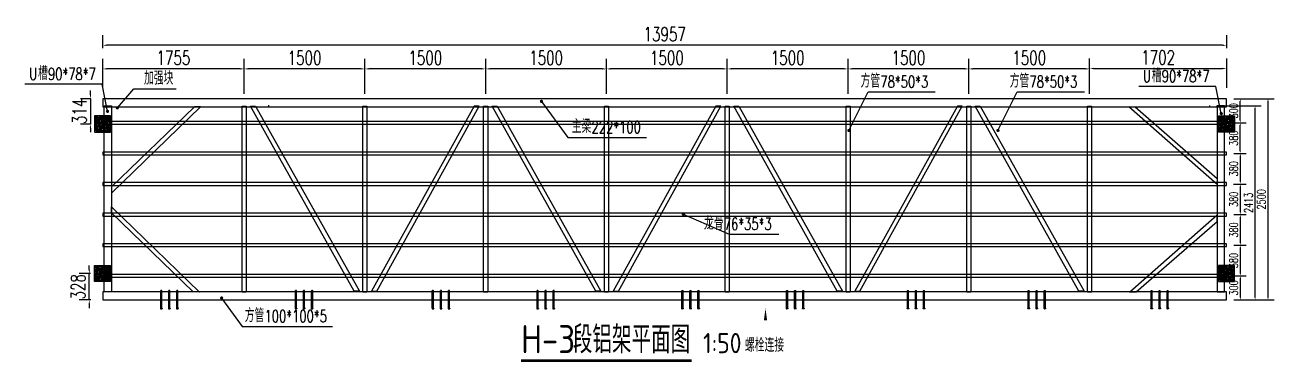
# Model space of a CAD drawing. Extents: x -89702 to 926017, y -610001 to -56924.
# Drawn here: x 118077 to 133589, y -548726 to -544539 of the extents above; entities that cross this region are included whole.
import ezdxf

# ---------------------------------------------------------------- set-up
doc = ezdxf.new("R2010")
doc.units = 0
doc.header["$LTSCALE"] = 10
doc.header["$MEASUREMENT"] = 0
for name, color, linetype in [('DIM_LEAD', 3, 'Continuous'), ('DIM_SYMB', 3, 'Continuous'), ('L-构造线', 6, 'Continuous'), ('PUB_TEXT', 7, 'Continuous'), ('W-STEEL_FRAME钢架', 3, 'Continuous'), ('W-STEEL_KEEL钢龙骨', 5, 'Continuous')]:
    doc.layers.add(name, color=color, linetype=linetype)
doc.styles.add('_TCH_DIM', font='SIMPLEX', dxfattribs={"bigfont": 'GBCBIG'})
doc.styles.get("Standard").update_dxf_attribs({"font": 'gbenor.shx', "bigfont": 'gbcbig.shx'})
doc.styles.add('STANDARD_T3', font='simplex.shx', dxfattribs={"width": 0.7, "bigfont": 'gbcbig.shx'})
doc.dimstyles.new('W&&30', dxfattribs={"dimtxt": 105, "dimasz": 30, "dimexe": 75, "dimexo": 90, "dimgap": 30, "dimtad": 1, "dimdec": 0, "dimzin": 0, "dimdsep": 46, "dimtxsty": 'STANDARD_T3', "dimcen": 0.09, "dimclrd": 1, "dimclre": 1, "dimclrt": 7, "dimazin": 2, "dimtfac": 1, "dimtdec": 0, "dimtix": 1, "dimtmove": 2, "dimatfit": 3, "dimfxl": 0, "dimtolj": 1, "dimtzin": 0, "dimarcsym": 0})
doc.dimstyles.new('W&&50', dxfattribs={"dimtxt": 175, "dimasz": 50, "dimexe": 125, "dimexo": 150, "dimgap": 50, "dimtad": 1, "dimdec": 0, "dimzin": 0, "dimdsep": 46, "dimtxsty": 'STANDARD_T3', "dimcen": 0.09, "dimclrd": 1, "dimclre": 1, "dimclrt": 7, "dimazin": 2, "dimtfac": 1, "dimtdec": 0, "dimtix": 1, "dimtmove": 2, "dimatfit": 3, "dimfxl": 0, "dimtolj": 1, "dimtzin": 0, "dimarcsym": 0})

# ---------------------------------------------------------------- blocks, each defined once
blk = doc.blocks.new('01')
h = blk.add_hatch()
h.set_pattern_fill('HOUND', color=77, scale=5)
h.set_pattern_definition([(0, (0, 0), (31.75, 7.9375), [127, -63.5]), (90, (0, 0), (-7.9375, -31.75), [127, -63.5])])
h.paths.add_polyline_path([(50227, 12928), (50227, 12728), (50427, 12728), (50427, 12928)])
h.paths.add_polyline_path([(50382, 12893, -1), (50402, 12893, -1)], flags=16)
h.paths.add_polyline_path([(50252, 12893, -1), (50272, 12893, -1)], flags=16)
h.paths.add_polyline_path([(50402, 12763, -1), (50382, 12763, -1)], flags=16)
h.paths.add_polyline_path([(50272, 12763, -1), (50252, 12763, -1)], flags=16)
at = {"color": 251}
blk.add_lwpolyline([(50227, 12928), (50427, 12928), (50427, 12728), (50227, 12728)], close=True, dxfattribs=at)
at = {"color": 6}
for centre in [(50262, 12893), (50392, 12893), (50262, 12763), (50392, 12763)]:
    blk.add_circle(centre, 10, dxfattribs=at)
blk = doc.blocks.new('*D1477')
at = {"layer": 'Defpoints', "color": 0, "transparency": 16777216}
for p in [(132785, -545542), (133354, -545542), (133001, -547955)]:
    blk.add_point(p, dxfattribs=at)
at = {"layer": 'W-STEEL_FRAME钢架', "color": 1, "lineweight": -2, "transparency": 16777216}
for p, q in [((132875, -545542), (133429, -545542)), ((133354, -547925), (133354, -545572)), ((133091, -547955), (133429, -547955))]:
    blk.add_line(p, q, dxfattribs=at)
at = {"layer": 'W-STEEL_FRAME钢架', "color": 1, "transparency": 16777216}
for points in [[(133349, -545572), (133359, -545572), (133354, -545542)], [(133349, -547925), (133359, -547925), (133354, -547955)]]:
    blk.add_solid(points, dxfattribs=at)
at = {"layer": 'W-STEEL_FRAME钢架', "color": 7, "transparency": 16777216, "insert": (133272, -546749), "char_height": 105, "attachment_point": 5, "rotation": 90, "style": 'STANDARD_T3'}
blk.add_mtext('\\A1;2413', dxfattribs=at)
blk = doc.blocks.new('*D1446')
at = {"layer": 'Defpoints', "color": 0, "transparency": 16777216}
for p in [(133001, -545755), (133170, -545755), (133001, -546135)]:
    blk.add_point(p, dxfattribs=at)
at = {"layer": 'W-STEEL_FRAME钢架', "color": 1, "lineweight": -2, "transparency": 16777216}
for p, q in [((133091, -545755), (133245, -545755)), ((133170, -546105), (133170, -545785)), ((133091, -546135), (133245, -546135))]:
    blk.add_line(p, q, dxfattribs=at)
at = {"layer": 'W-STEEL_FRAME钢架', "color": 1, "transparency": 16777216}
for points in [[(133165, -545785), (133175, -545785), (133170, -545755)], [(133165, -546105), (133175, -546105), (133170, -546135)]]:
    blk.add_solid(points, dxfattribs=at)
at = {"layer": 'W-STEEL_FRAME钢架', "color": 7, "transparency": 16777216, "insert": (133088, -545945), "char_height": 105, "attachment_point": 5, "rotation": 90, "style": 'STANDARD_T3'}
blk.add_mtext('\\A1;380', dxfattribs=at)
blk = doc.blocks.new('*D1476')
at = {"layer": 'Defpoints', "color": 0, "transparency": 16777216}
for p in [(133001, -545455), (133001, -547955), (133514, -547955)]:
    blk.add_point(p, dxfattribs=at)
at = {"layer": 'W-STEEL_FRAME钢架', "color": 1, "lineweight": -2, "transparency": 16777216}
for p, q in [((133091, -545455), (133589, -545455)), ((133514, -545485), (133514, -547925)), ((133091, -547955), (133589, -547955))]:
    blk.add_line(p, q, dxfattribs=at)
at = {"layer": 'W-STEEL_FRAME钢架', "color": 1, "transparency": 16777216}
for points in [[(133509, -545485), (133519, -545485), (133514, -545455)], [(133509, -547925), (133519, -547925), (133514, -547955)]]:
    blk.add_solid(points, dxfattribs=at)
at = {"layer": 'W-STEEL_FRAME钢架', "color": 7, "transparency": 16777216, "insert": (133431, -546705), "char_height": 105, "attachment_point": 5, "rotation": 90, "style": 'STANDARD_T3'}
blk.add_mtext('\\A1;2500', dxfattribs=at)
blk = doc.blocks.new('*D1447')
at = {"layer": 'Defpoints', "color": 0, "transparency": 16777216}
for p in [(133001, -546135), (132996, -546515), (133170, -546515)]:
    blk.add_point(p, dxfattribs=at)
at = {"layer": 'W-STEEL_FRAME钢架', "color": 1, "lineweight": -2, "transparency": 16777216}
for p, q in [((133091, -546135), (133245, -546135)), ((133170, -546165), (133170, -546485)), ((133086, -546515), (133245, -546515))]:
    blk.add_line(p, q, dxfattribs=at)
at = {"layer": 'W-STEEL_FRAME钢架', "color": 1, "transparency": 16777216}
for points in [[(133165, -546165), (133175, -546165), (133170, -546135)], [(133165, -546485), (133175, -546485), (133170, -546515)]]:
    blk.add_solid(points, dxfattribs=at)
at = {"layer": 'W-STEEL_FRAME钢架', "color": 7, "transparency": 16777216, "insert": (133088, -546325), "char_height": 105, "attachment_point": 5, "rotation": 90, "style": 'STANDARD_T3'}
blk.add_mtext('\\A1;380', dxfattribs=at)
blk = doc.blocks.new('*D1448')
at = {"layer": 'Defpoints', "color": 0, "transparency": 16777216}
for p in [(132996, -546515), (133001, -546895), (133170, -546895)]:
    blk.add_point(p, dxfattribs=at)
at = {"layer": 'W-STEEL_FRAME钢架', "color": 1, "lineweight": -2, "transparency": 16777216}
for p, q in [((133086, -546515), (133245, -546515)), ((133170, -546545), (133170, -546865)), ((133091, -546895), (133245, -546895))]:
    blk.add_line(p, q, dxfattribs=at)
at = {"layer": 'W-STEEL_FRAME钢架', "color": 1, "transparency": 16777216}
for points in [[(133165, -546545), (133175, -546545), (133170, -546515)], [(133165, -546865), (133175, -546865), (133170, -546895)]]:
    blk.add_solid(points, dxfattribs=at)
at = {"layer": 'W-STEEL_FRAME钢架', "color": 7, "transparency": 16777216, "insert": (133088, -546705), "char_height": 105, "attachment_point": 5, "rotation": 90, "style": 'STANDARD_T3'}
blk.add_mtext('\\A1;380', dxfattribs=at)
blk = doc.blocks.new('*D1449')
at = {"layer": 'Defpoints', "color": 0, "transparency": 16777216}
for p in [(133001, -546895), (133001, -547275), (133170, -547275)]:
    blk.add_point(p, dxfattribs=at)
at = {"layer": 'W-STEEL_FRAME钢架', "color": 1, "lineweight": -2, "transparency": 16777216}
for p, q in [((133091, -546895), (133245, -546895)), ((133170, -546925), (133170, -547245)), ((133091, -547275), (133245, -547275))]:
    blk.add_line(p, q, dxfattribs=at)
at = {"layer": 'W-STEEL_FRAME钢架', "color": 1, "transparency": 16777216}
for points in [[(133165, -546925), (133175, -546925), (133170, -546895)], [(133165, -547245), (133175, -547245), (133170, -547275)]]:
    blk.add_solid(points, dxfattribs=at)
at = {"layer": 'W-STEEL_FRAME钢架', "color": 7, "transparency": 16777216, "insert": (133088, -547085), "char_height": 105, "attachment_point": 5, "rotation": 90, "style": 'STANDARD_T3'}
blk.add_mtext('\\A1;380', dxfattribs=at)
blk = doc.blocks.new('*D1450')
at = {"layer": 'Defpoints', "color": 0, "transparency": 16777216}
for p in [(133001, -547275), (133001, -547655), (133170, -547655)]:
    blk.add_point(p, dxfattribs=at)
at = {"layer": 'W-STEEL_FRAME钢架', "color": 1, "lineweight": -2, "transparency": 16777216}
for p, q in [((133091, -547275), (133245, -547275)), ((133170, -547305), (133170, -547625)), ((133091, -547655), (133245, -547655))]:
    blk.add_line(p, q, dxfattribs=at)
at = {"layer": 'W-STEEL_FRAME钢架', "color": 1, "transparency": 16777216}
for points in [[(133165, -547305), (133175, -547305), (133170, -547275)], [(133165, -547625), (133175, -547625), (133170, -547655)]]:
    blk.add_solid(points, dxfattribs=at)
at = {"layer": 'W-STEEL_FRAME钢架', "color": 7, "transparency": 16777216, "insert": (133088, -547465), "char_height": 105, "attachment_point": 5, "rotation": 90, "style": 'STANDARD_T3'}
blk.add_mtext('\\A1;380', dxfattribs=at)
blk = doc.blocks.new('*D1451')
at = {"layer": 'Defpoints', "color": 0, "transparency": 16777216}
for p in [(133001, -547655), (133001, -547955), (133170, -547955)]:
    blk.add_point(p, dxfattribs=at)
at = {"layer": 'W-STEEL_FRAME钢架', "color": 1, "lineweight": -2, "transparency": 16777216}
for p, q in [((133091, -547655), (133245, -547655)), ((133170, -547685), (133170, -547925)), ((133091, -547955), (133245, -547955))]:
    blk.add_line(p, q, dxfattribs=at)
at = {"layer": 'W-STEEL_FRAME钢架', "color": 1, "transparency": 16777216}
for points in [[(133165, -547685), (133175, -547685), (133170, -547655)], [(133165, -547925), (133175, -547925), (133170, -547955)]]:
    blk.add_solid(points, dxfattribs=at)
at = {"layer": 'W-STEEL_FRAME钢架', "color": 7, "transparency": 16777216, "insert": (133088, -547805), "char_height": 105, "attachment_point": 5, "rotation": 90, "style": 'STANDARD_T3'}
blk.add_mtext('\\A1;300', dxfattribs=at)
blk = doc.blocks.new('*D1452')
at = {"layer": 'Defpoints', "color": 0, "transparency": 16777216}
for p in [(133001, -545455), (133170, -545455), (133001, -545755)]:
    blk.add_point(p, dxfattribs=at)
at = {"layer": 'W-STEEL_FRAME钢架', "color": 1, "lineweight": -2, "transparency": 16777216}
for p, q in [((133091, -545455), (133245, -545455)), ((133170, -545725), (133170, -545485)), ((133091, -545755), (133245, -545755))]:
    blk.add_line(p, q, dxfattribs=at)
at = {"layer": 'W-STEEL_FRAME钢架', "color": 1, "transparency": 16777216}
for points in [[(133165, -545485), (133175, -545485), (133170, -545455)], [(133165, -545725), (133175, -545725), (133170, -545755)]]:
    blk.add_solid(points, dxfattribs=at)
at = {"layer": 'W-STEEL_FRAME钢架', "color": 7, "transparency": 16777216, "insert": (133088, -545605), "char_height": 105, "attachment_point": 5, "rotation": 90, "style": 'STANDARD_T3'}
blk.add_mtext('\\A1;300', dxfattribs=at)
blk = doc.blocks.new('*U1439')
at = {"color": 4}
blk.add_lwpolyline([(-6978.5, -17.5), (6978.5, -17.5), (6978.5, 17.5), (-6978.5, 17.5)], close=True, dxfattribs=at)
blk = doc.blocks.new('*U1440')
at = {"layer": 'W-STEEL_KEEL钢龙骨', "color": 0, "linetype": 'ByBlock', "lineweight": -2, "transparency": 16777216}
for p in [(0, 1900), (0, 1520), (0, 1140), (0, 760), (0, 380), (0, 0)]:
    blk.add_blockref('*U1439', p, dxfattribs=at)
blk = doc.blocks.new('*U1437')
at = {"color": 1}
blk.add_lwpolyline([(-25, 1156.5), (25, 1156.5), (25, -1156.5), (-25, -1156.5)], close=True, dxfattribs=at)
blk = doc.blocks.new('*U1438')
at = {"layer": 'W-STEEL_FRAME钢架', "color": 0, "linetype": 'ByBlock', "lineweight": -2, "transparency": 16777216}
for p in [(0, 0), (1500, 0), (3000, 0), (4500, 0), (6000, 0), (7500, 0), (9000, 0), (10500, 0)]:
    blk.add_blockref('*U1437', p, dxfattribs=at)
blk = doc.blocks.new('*D1469')
at = {"layer": 'Defpoints', "color": 0, "transparency": 16777216}
for p in [(129799, -545085), (129799, -545546), (131299, -545546)]:
    blk.add_point(p, dxfattribs=at)
at = {"layer": 'L-构造线', "color": 1, "lineweight": -2, "transparency": 16777216}
for p, q in [((129799, -545396), (129799, -544960)), ((131299, -545396), (131299, -544960)), ((131249, -545085), (129849, -545085))]:
    blk.add_line(p, q, dxfattribs=at)
at = {"layer": 'L-构造线', "color": 1, "transparency": 16777216}
for points in [[(129849, -545076), (129849, -545093), (129799, -545085)], [(131249, -545076), (131249, -545093), (131299, -545085)]]:
    blk.add_solid(points, dxfattribs=at)
at = {"layer": 'L-构造线', "color": 7, "transparency": 16777216, "insert": (130549, -544947), "char_height": 175, "attachment_point": 5, "style": 'STANDARD_T3'}
blk.add_mtext('\\A1;1500', dxfattribs=at)
blk = doc.blocks.new('*D1470')
at = {"layer": 'Defpoints', "color": 0, "transparency": 16777216}
for p in [(128299, -545085), (128299, -545546), (129799, -545546)]:
    blk.add_point(p, dxfattribs=at)
at = {"layer": 'L-构造线', "color": 1, "lineweight": -2, "transparency": 16777216}
for p, q in [((128299, -545396), (128299, -544960)), ((129799, -545396), (129799, -544960)), ((129749, -545085), (128349, -545085))]:
    blk.add_line(p, q, dxfattribs=at)
at = {"layer": 'L-构造线', "color": 1, "transparency": 16777216}
for points in [[(128349, -545076), (128349, -545093), (128299, -545085)], [(129749, -545076), (129749, -545093), (129799, -545085)]]:
    blk.add_solid(points, dxfattribs=at)
at = {"layer": 'L-构造线', "color": 7, "transparency": 16777216, "insert": (129049, -544947), "char_height": 175, "attachment_point": 5, "style": 'STANDARD_T3'}
blk.add_mtext('\\A1;1500', dxfattribs=at)
blk = doc.blocks.new('*D1471')
at = {"layer": 'Defpoints', "color": 0, "transparency": 16777216}
for p in [(126799, -545085), (126799, -545546), (128299, -545546)]:
    blk.add_point(p, dxfattribs=at)
at = {"layer": 'L-构造线', "color": 1, "lineweight": -2, "transparency": 16777216}
for p, q in [((126799, -545396), (126799, -544960)), ((128299, -545396), (128299, -544960)), ((128249, -545085), (126849, -545085))]:
    blk.add_line(p, q, dxfattribs=at)
at = {"layer": 'L-构造线', "color": 1, "transparency": 16777216}
for points in [[(126849, -545076), (126849, -545093), (126799, -545085)], [(128249, -545076), (128249, -545093), (128299, -545085)]]:
    blk.add_solid(points, dxfattribs=at)
at = {"layer": 'L-构造线', "color": 7, "transparency": 16777216, "insert": (127549, -544947), "char_height": 175, "attachment_point": 5, "style": 'STANDARD_T3'}
blk.add_mtext('\\A1;1500', dxfattribs=at)
blk = doc.blocks.new('*D1472')
at = {"layer": 'Defpoints', "color": 0, "transparency": 16777216}
for p in [(125299, -545085), (125299, -545546), (126799, -545546)]:
    blk.add_point(p, dxfattribs=at)
at = {"layer": 'L-构造线', "color": 1, "lineweight": -2, "transparency": 16777216}
for p, q in [((125299, -545396), (125299, -544960)), ((126799, -545396), (126799, -544960)), ((126749, -545085), (125349, -545085))]:
    blk.add_line(p, q, dxfattribs=at)
at = {"layer": 'L-构造线', "color": 1, "transparency": 16777216}
for points in [[(125349, -545076), (125349, -545093), (125299, -545085)], [(126749, -545076), (126749, -545093), (126799, -545085)]]:
    blk.add_solid(points, dxfattribs=at)
at = {"layer": 'L-构造线', "color": 7, "transparency": 16777216, "insert": (126049, -544947), "char_height": 175, "attachment_point": 5, "style": 'STANDARD_T3'}
blk.add_mtext('\\A1;1500', dxfattribs=at)
blk = doc.blocks.new('*D1473')
at = {"layer": 'Defpoints', "color": 0, "transparency": 16777216}
for p in [(123799, -545085), (123799, -545546), (125299, -545546)]:
    blk.add_point(p, dxfattribs=at)
at = {"layer": 'L-构造线', "color": 1, "lineweight": -2, "transparency": 16777216}
for p, q in [((123799, -545396), (123799, -544960)), ((125299, -545396), (125299, -544960)), ((125249, -545085), (123849, -545085))]:
    blk.add_line(p, q, dxfattribs=at)
at = {"layer": 'L-构造线', "color": 1, "transparency": 16777216}
for points in [[(123849, -545076), (123849, -545093), (123799, -545085)], [(125249, -545076), (125249, -545093), (125299, -545085)]]:
    blk.add_solid(points, dxfattribs=at)
at = {"layer": 'L-构造线', "color": 7, "transparency": 16777216, "insert": (124549, -544947), "char_height": 175, "attachment_point": 5, "style": 'STANDARD_T3'}
blk.add_mtext('\\A1;1500', dxfattribs=at)
blk = doc.blocks.new('*D1474')
at = {"layer": 'Defpoints', "color": 0, "transparency": 16777216}
for p in [(122299, -545085), (122299, -545546), (123799, -545546)]:
    blk.add_point(p, dxfattribs=at)
at = {"layer": 'L-构造线', "color": 1, "lineweight": -2, "transparency": 16777216}
for p, q in [((122299, -545396), (122299, -544960)), ((123799, -545396), (123799, -544960)), ((123749, -545085), (122349, -545085))]:
    blk.add_line(p, q, dxfattribs=at)
at = {"layer": 'L-构造线', "color": 1, "transparency": 16777216}
for points in [[(122349, -545076), (122349, -545093), (122299, -545085)], [(123749, -545076), (123749, -545093), (123799, -545085)]]:
    blk.add_solid(points, dxfattribs=at)
at = {"layer": 'L-构造线', "color": 7, "transparency": 16777216, "insert": (123049, -544947), "char_height": 175, "attachment_point": 5, "style": 'STANDARD_T3'}
blk.add_mtext('\\A1;1500', dxfattribs=at)
blk = doc.blocks.new('*D1467')
at = {"layer": 'Defpoints', "color": 0, "transparency": 16777216}
for p in [(120799, -545085), (120799, -545546), (122299, -545546)]:
    blk.add_point(p, dxfattribs=at)
at = {"layer": 'L-构造线', "color": 1, "lineweight": -2, "transparency": 16777216}
for p, q in [((120799, -545396), (120799, -544960)), ((122299, -545396), (122299, -544960)), ((122249, -545085), (120849, -545085))]:
    blk.add_line(p, q, dxfattribs=at)
at = {"layer": 'L-构造线', "color": 1, "transparency": 16777216}
for points in [[(120849, -545076), (120849, -545093), (120799, -545085)], [(122249, -545076), (122249, -545093), (122299, -545085)]]:
    blk.add_solid(points, dxfattribs=at)
at = {"layer": 'L-构造线', "color": 7, "transparency": 16777216, "insert": (121549, -544947), "char_height": 175, "attachment_point": 5, "style": 'STANDARD_T3'}
blk.add_mtext('\\A1;1500', dxfattribs=at)
blk = doc.blocks.new('*D1468')
at = {"layer": 'Defpoints', "color": 0, "transparency": 16777216}
for p in [(119043, -545085), (119043, -545455), (120799, -545546)]:
    blk.add_point(p, dxfattribs=at)
at = {"layer": 'L-构造线', "color": 1, "lineweight": -2, "transparency": 16777216}
for p, q in [((119043, -545305), (119043, -544960)), ((120799, -545396), (120799, -544960)), ((120749, -545085), (119093, -545085))]:
    blk.add_line(p, q, dxfattribs=at)
at = {"layer": 'L-构造线', "color": 1, "transparency": 16777216}
for points in [[(119093, -545076), (119093, -545093), (119043, -545085)], [(120749, -545076), (120749, -545093), (120799, -545085)]]:
    blk.add_solid(points, dxfattribs=at)
at = {"layer": 'L-构造线', "color": 7, "transparency": 16777216, "insert": (119921, -544947), "char_height": 175, "attachment_point": 5, "style": 'STANDARD_T3'}
blk.add_mtext('\\A1;1755', dxfattribs=at)
blk = doc.blocks.new('*D1442')
at = {"layer": 'Defpoints', "color": 0, "transparency": 16777216}
for p in [(133001, -545079), (131299, -545546), (133001, -545471)]:
    blk.add_point(p, dxfattribs=at)
at = {"layer": 'L-构造线', "color": 1, "lineweight": -2, "transparency": 16777216}
for p, q in [((131299, -545396), (131299, -544954)), ((131349, -545079), (132951, -545079)), ((133001, -545321), (133001, -544954))]:
    blk.add_line(p, q, dxfattribs=at)
at = {"layer": 'L-构造线', "color": 1, "transparency": 16777216}
for points in [[(131349, -545071), (131349, -545088), (131299, -545079)], [(132951, -545071), (132951, -545088), (133001, -545079)]]:
    blk.add_solid(points, dxfattribs=at)
at = {"layer": 'L-构造线', "color": 7, "transparency": 16777216, "insert": (132150, -544942), "char_height": 175, "attachment_point": 5, "style": 'STANDARD_T3'}
blk.add_mtext('\\A1;1702', dxfattribs=at)
blk = doc.blocks.new('*D1443')
at = {"layer": 'Defpoints', "color": 0, "transparency": 16777216}
for p in [(119043, -544792), (119043, -544979), (133001, -544979)]:
    blk.add_point(p, dxfattribs=at)
at = {"layer": 'L-构造线', "color": 1, "lineweight": -2, "transparency": 16777216}
for p, q in [((119043, -544829), (119043, -544667)), ((133001, -544829), (133001, -544667)), ((132951, -544792), (119093, -544792))]:
    blk.add_line(p, q, dxfattribs=at)
at = {"layer": 'L-构造线', "color": 1, "transparency": 16777216}
for points in [[(119093, -544783), (119093, -544800), (119043, -544792)], [(132951, -544783), (132951, -544800), (133001, -544792)]]:
    blk.add_solid(points, dxfattribs=at)
at = {"layer": 'L-构造线', "color": 7, "transparency": 16777216, "insert": (126022, -544654), "char_height": 175, "attachment_point": 5, "style": 'STANDARD_T3'}
blk.add_mtext('\\A1;13957', dxfattribs=at)
blk = doc.blocks.new('1')
at = {"lineweight": -3}
for p, q in [((-1521938, 1214338), (-1521935, 1214338)), ((-1521938, 1214336), (-1521931, 1214336)), ((-1521938, 1214336), (-1521914, 1214336)), ((-1521936, 1214341), (-1521936, 1214346)), ((-1521936, 1214346), (-1521916, 1214346)), ((-1521935, 1214341), (-1521936, 1214341)), ((-1521934, 1214347), (-1521932, 1214347)), ((-1521933, 1214352), (-1521931, 1214355)), ((-1521933, 1214136), (-1521933, 1214352)), ((-1521919, 1214352), (-1521933, 1214352)), ((-1521932, 1214347), (-1521919, 1214347)), ((-1521932, 1214346), (-1521932, 1214341)), ((-1521921, 1214355), (-1521931, 1214355)), ((-1521919, 1214352), (-1521921, 1214355)), ((-1521919, 1214347), (-1521921, 1214347)), ((-1521921, 1214346), (-1521921, 1214341)), ((-1521919, 1214136), (-1521919, 1214352)), ((-1521917, 1214341), (-1521916, 1214341)), ((-1521914, 1214338), (-1521917, 1214338)), ((-1521916, 1214341), (-1521916, 1214346)), ((-1521938, 1214136), (-1521931, 1214136)), ((-1521938, 1214136), (-1521914, 1214136)), ((-1521938, 1214134), (-1521935, 1214134)), ((-1521935, 1214131), (-1521936, 1214131)), ((-1521936, 1214131), (-1521936, 1214126)), ((-1521936, 1214126), (-1521916, 1214126)), ((-1521934, 1214125), (-1521932, 1214125)), ((-1521932, 1214126), (-1521932, 1214131)), ((-1521932, 1214125), (-1521919, 1214125)), ((-1521921, 1214126), (-1521921, 1214131)), ((-1521919, 1214125), (-1521921, 1214125)), ((-1521914, 1214134), (-1521917, 1214134)), ((-1521917, 1214131), (-1521916, 1214131)), ((-1521916, 1214131), (-1521916, 1214126))]:
    blk.add_line(p, q, dxfattribs=at)
at = {"color": 1}
for p, q in [((-1521936, 1214346), (-1521934, 1214347)), ((-1521919, 1214347), (-1521916, 1214346))]:
    blk.add_line(p, q, dxfattribs=at)
at = {"color": 6, "lineweight": -3}
for p, q in [((-1521931, 1214136), (-1521931, 1214355)), ((-1521921, 1214136), (-1521921, 1214355))]:
    blk.add_line(p, q, dxfattribs=at)
at = {"lineweight": -3}
for points in [[(-1521933, 1214336), (-1521938, 1214336), (-1521938, 1214338), (-1521914, 1214338), (-1521914, 1214336), (-1521919, 1214336)], [(-1521935, 1214338), (-1521935, 1214341), (-1521917, 1214341), (-1521917, 1214338)], [(-1521933, 1214136), (-1521938, 1214136), (-1521938, 1214134), (-1521914, 1214134), (-1521914, 1214136), (-1521919, 1214136)], [(-1521935, 1214134), (-1521935, 1214131), (-1521917, 1214131), (-1521917, 1214134)]]:
    blk.add_lwpolyline(points, dxfattribs=at)
for centre, radius, start, end in [((-1521934, 1214129), 3.22, 223.6028, 316.3972), ((-1521926, 1214140), 14.7, 248.7607, 291.2393), ((-1521919, 1214129), 3.22, 223.6028, 316.3972)]:
    blk.add_arc(centre, radius, start, end, dxfattribs=at)
blk = doc.blocks.new('*D1639')
at = {"color": 1, "lineweight": -2, "transparency": 16777216}
for p, q in [((118890, -545405), (118890, -545355)), ((118893, -545455), (118765, -545455)), ((118890, -545455), (118890, -545770)), ((118889, -545770), (118765, -545770)), ((118890, -545820), (118890, -545870))]:
    blk.add_line(p, q, dxfattribs=at)
at = {"color": 1, "transparency": 16777216}
for points in [[(118882, -545405), (118899, -545405), (118890, -545455)], [(118882, -545820), (118899, -545820), (118890, -545770)]]:
    blk.add_solid(points, dxfattribs=at)
at = {"layer": 'Defpoints', "color": 0, "transparency": 16777216}
for p in [(119043, -545455), (118890, -545770), (119039, -545770)]:
    blk.add_point(p, dxfattribs=at)
at = {"color": 7, "transparency": 16777216, "insert": (118753, -545612), "char_height": 175, "attachment_point": 5, "rotation": 90, "style": 'STANDARD_T3'}
blk.add_mtext('\\A1;314', dxfattribs=at)
blk = doc.blocks.new('*D1640')
at = {"color": 1, "lineweight": -2, "transparency": 16777216}
for p, q in [((118876, -547577), (118876, -547527)), ((118889, -547627), (118751, -547627)), ((118876, -547955), (118876, -547627)), ((118894, -547955), (118751, -547955)), ((118876, -548005), (118876, -548055))]:
    blk.add_line(p, q, dxfattribs=at)
at = {"color": 1, "transparency": 16777216}
for points in [[(118867, -547577), (118884, -547577), (118876, -547627)], [(118867, -548005), (118884, -548005), (118876, -547955)]]:
    blk.add_solid(points, dxfattribs=at)
at = {"layer": 'Defpoints', "color": 0, "transparency": 16777216}
for p in [(118876, -547627), (119039, -547627), (119044, -547955)]:
    blk.add_point(p, dxfattribs=at)
at = {"color": 7, "transparency": 16777216, "insert": (118738, -547791), "char_height": 175, "attachment_point": 5, "rotation": 90, "style": 'STANDARD_T3'}
blk.add_mtext('\\A1;328', dxfattribs=at)

msp = doc.modelspace()

# ---------------------------------------------------------------- linework, layer by layer
at = {"color": 0}
for p, q in [((121108.7, -545542.2), (121098.7, -545542.2)), ((132784.7, -545542.2), (132794.7, -545542.2))]:
    msp.add_line(p, q, dxfattribs=at)
at = {"color": 3}
msp.add_lwpolyline([(119043.3, -545555.2), (133000.7, -545555.2), (133000.7, -545455.2), (119043.3, -545455.2), (119043.3, -545555.2)], dxfattribs=at)
at = {"color": 6}
for points in [[(119061.7, -545542.2), (119151.7, -545542.2), (119151.7, -547855.2), (119061.7, -547855.2)], [(132974.7, -545542.2), (132884.7, -545542.2), (132884.7, -547855.2), (132974.7, -547855.2)]]:
    msp.add_lwpolyline(points, close=True, dxfattribs=at)
at = {"color": 2}
msp.add_lwpolyline([(133000.7, -547855.2), (119043.7, -547855.2), (119043.7, -547955.2), (133000.7, -547955.2)], close=True, dxfattribs=at)
at = {"layer": 'DIM_LEAD'}
for p, q in [((119036.9, -545274.5), (118077.2, -545274.5)), ((119102.6, -545611.9), (119036.9, -545274.5)), ((119224.3, -545568.3), (119429.7, -545333.9)), ((119429.7, -545333.9), (119954, -545333.9)), ((128308.9, -545849.3), (128546.8, -545370.3)), ((128546.8, -545370.3), (129382.6, -545370.3)), ((130160.9, -545849.3), (130398.8, -545370.3)), ((130398.8, -545370.3), (131234.6, -545370.3)), ((132868.1, -545302.5), (131908.4, -545302.5)), ((132933.7, -545639.9), (132868.1, -545302.5)), ((124491.4, -545488.1), (124820.7, -545935.3)), ((124820.7, -545935.3), (125795.9, -545935.3)), ((126253.2, -546889.1), (126824.5, -547137.1)), ((126824.5, -547137.1), (127438.3, -547137.1)), ((120519.2, -547930.4), (120775.2, -548283.1)), ((120775.2, -548283.1), (121894.7, -548283.1))]:
    msp.add_line(p, q, dxfattribs=at)
at = {"layer": 'DIM_LEAD', "const_width": 20}
for points in [[(119217.7, -545575.8, 1), (119230.9, -545560.8, 1)], [(124485.5, -545480.1, 1), (124497.3, -545496.2, 1)], [(119104.5, -545621.7, 1), (119100.7, -545602, 1)], [(132935.7, -545649.7, 1), (132931.8, -545630, 1)], [(128304.5, -545858.2, 1), (128313.3, -545840.3, 1)], [(130156.4, -545858.2, 1), (130165.3, -545840.3, 1)], [(126244, -546885.1, 1), (126262.4, -546893.1, 1)], [(120513.3, -547922.3, 1), (120525.1, -547938.5, 1)]]:
    msp.add_lwpolyline(points, format="xyb", close=True, dxfattribs=at)
at = {"layer": 'DIM_LEAD'}
msp.add_lwpolyline([(127273.6, -548422.9, 0, 0, 0), (127273.6, -548422.9, 0, 0, 0), (127273.6, -548422.9, 0, 0, 0), (127273.6, -548058.2, 0, 40, 0), (127273.6, -548208.2, 0, 0, 0)], format="xyseb", dxfattribs=at)
at = {"layer": 'DIM_SYMB', "color": 0, "const_width": 35}
msp.add_lwpolyline([(124239.2, -548708.1), (126358.3, -548708.1)], dxfattribs=at)
at = {"layer": 'W-STEEL_FRAME钢架', "color": 1}
for points in [[(122229.8, -547846.3), (122165, -547846.3), (120879.5, -545546.3), (120940.6, -545546.3), (122229.8, -547846.3)], [(122381.5, -547846.3), (122446.4, -547846.3), (123717.5, -545546.3), (123656.5, -545546.3), (122381.5, -547846.3)], [(125229.8, -547846.3), (125165, -547846.3), (123879.5, -545546.3), (123940.6, -545546.3), (125229.8, -547846.3)], [(125381.5, -547846.3), (125446.4, -547846.3), (126717.5, -545546.3), (126656.5, -545546.3), (125381.5, -547846.3)], [(128229.8, -547846.3), (128165, -547846.3), (126879.5, -545546.3), (126940.6, -545546.3), (128229.8, -547846.3)], [(128381.5, -547846.3), (128446.4, -547846.3), (129717.5, -545546.3), (129656.5, -545546.3), (128381.5, -547846.3)], [(131229.8, -547846.3), (131165, -547846.3), (129879.5, -545546.3), (129940.6, -545546.3), (131229.8, -547846.3)], [(119151.7, -546549.6), (119151.7, -546626.6), (120257.6, -545555.2), (120180.8, -545555.2), (119151.7, -546549.6)], [(132884.7, -546444.8), (132884.7, -546521.5), (131787.2, -545555.2), (131864.1, -545555.2), (132884.7, -546444.8)], [(119151.7, -546873.7), (119151.7, -546796.7), (120245.5, -547856.4), (120167.3, -547855.2), (119151.7, -546873.7)], [(132884.7, -546978.5), (132884.7, -546901.8), (131799.3, -547856.4), (131877.5, -547855.2), (132884.7, -546978.5)]]:
    msp.add_lwpolyline(points, dxfattribs=at)

# ---------------------------------------------------------------- block references
at = {"color": 4, "xscale": -1, "rotation": 180}
msp.add_blockref('01', (68711.5, -532941.8), dxfattribs=at)
at = {"color": 4, "rotation": 180}
msp.add_blockref('01', (183324.8, -532941.8), dxfattribs=at)
at = {"color": 4}
msp.add_blockref('01', (68711.5, -560455), dxfattribs=at)
at = {"color": 4, "xscale": -1}
msp.add_blockref('01', (183324.8, -560455), dxfattribs=at)
at = {"color": 1}
for p in [(1641695.9, -1762191.7), (1641795.9, -1762191.7), (1641895.9, -1762191.7), (1643369, -1762191.7), (1643469, -1762191.7), (1643569, -1762191.7), (1645069, -1762191.7), (1645169, -1762191.7), (1645269, -1762191.7), (1646369, -1762191.7), (1646469, -1762191.7), (1646569, -1762191.7)]:
    msp.add_blockref('1', p, dxfattribs=at)
at = {"color": 1, "xscale": -1}
for p in [(-1395683.6, -1762191.7), (-1395583.6, -1762191.7), (-1395483.6, -1762191.7), (-1394383.6, -1762191.7), (-1394283.6, -1762191.7), (-1394183.6, -1762191.7), (-1392883.6, -1762191.7), (-1392783.6, -1762191.7), (-1392683.6, -1762191.7), (-1391383.6, -1762191.7), (-1391283.6, -1762191.7), (-1391183.6, -1762191.7), (-1389856.6, -1762191.7), (-1389756.6, -1762191.7), (-1389656.6, -1762191.7)]:
    msp.add_blockref('1', p, dxfattribs=at)
at = {"layer": 'W-STEEL_FRAME钢架', "color": 3, "rotation": 180}
msp.add_blockref('*U1438', (131298.5, -546702.8), dxfattribs=at)
at = {"layer": 'W-STEEL_KEEL钢龙骨', "color": 3, "rotation": 180}
msp.add_blockref('*U1440', (126022.2, -545755.2), dxfattribs=at)

# ---------------------------------------------------------------- texts
at = {"layer": 'PUB_TEXT', "color": 7, "style": '_TCH_DIM', "width": 0.705882}
for s, height, p in [('U', 148.8, (118129.7, -545222)), ('90*78*7', 148.75, (118362.6, -545222)), ('78*50*3', 148.75, (128700.1, -545317.8)), ('78*50*3', 148.75, (130552.1, -545317.8)), ('U', 148.8, (131960.9, -545250)), ('90*78*7', 148.75, (132193.7, -545250)), ('222*100', 148.75, (125113.4, -545882.8)), ('76*35*3', 148.75, (126755.8, -547084.6)), ('100*100*5', 148.75, (121052.2, -548230.6))]:
    msp.add_text(s, height=height, dxfattribs=at).set_placement(p)
at = {"layer": 'PUB_TEXT', "color": 7, "style": '_TCH_DIM'}
for s, height, p in [('槽', 168.8, (118239.7, -545222)), ('槽', 168.8, (132070.9, -545250)), ('加强块', 168.79, (119555.2, -545281.4)), ('方管', 168.79, (128454.4, -545317.8)), ('方管', 168.79, (130306.4, -545317.8)), ('主梁', 168.79, (124867.7, -545882.8)), ('龙骨', 168.79, (126510, -547084.6)), ('方管', 168.79, (120806.4, -548230.6)), ('螺栓连接', 168.79, (127018.5, -548598.7))]:
    msp.add_text(s, height=height, dxfattribs=at).set_placement(p)
at = {"layer": 'PUB_TEXT', "color": 7}
for s, height, p in [('H-3', 350, (124239.2, -548615.8)), ('段铝架平面图', 337.59, (124880.8, -548615.8)), ('1:50', 250, (126498.3, -548615.8))]:
    msp.add_text(s, height=height, dxfattribs=at).set_placement(p)

# ---------------------------------------------------------------- dimensions: what is measured, and where the dimension line sits
at = {"color": 4}
for base, p1, p2, picture, middle in [((118890.4657061, -545769.654376), (119043.3433909, -545455.154376), (119038.6888791, -545769.654376), '*D1639', (118752.9657061, -545612.404376)), ((118875.7, -547627.2), (119043.7, -547955.2), (119038.7, -547627.2), '*D1640', (118738.2, -547791.2))]:
    dim = msp.add_linear_dim(base=base, p1=p1, p2=p2, angle=90, dimstyle='W&&50', dxfattribs=at)
    dim.commit()
    dim.dimension.update_dxf_attribs({"geometry": picture, "text_midpoint": middle})
at = {"layer": 'L-构造线'}
for base, p1, p2, picture, middle in [((119043.3, -544791.6), (133000.7, -544979.4), (119043.3, -544979.4), '*D1443', (126022, -544654.1)), ((119043.3, -545084.7), (120798.5, -545546.3), (119043.3, -545455.2), '*D1468', (119920.9, -544947.2)), ((120798.5, -545084.7), (122298.5, -545546.3), (120798.5, -545546.3), '*D1467', (121548.5, -544947.2)), ((122298.5, -545084.7), (123798.5, -545546.3), (122298.5, -545546.3), '*D1474', (123048.5, -544947.2)), ((123798.5, -545084.7), (125298.5, -545546.3), (123798.5, -545546.3), '*D1473', (124548.5, -544947.2)), ((125298.5, -545084.7), (126798.5, -545546.3), (125298.5, -545546.3), '*D1472', (126048.5, -544947.2)), ((126798.5, -545084.7), (128298.5, -545546.3), (126798.5, -545546.3), '*D1471', (127548.5, -544947.2)), ((128298.5, -545084.7), (129798.5, -545546.3), (128298.5, -545546.3), '*D1470', (129048.5, -544947.2)), ((129798.5, -545084.7), (131298.5, -545546.3), (129798.5, -545546.3), '*D1469', (130548.5, -544947.2)), ((133000.7, -545079.4), (131298.5, -545546.3), (133000.7, -545471.3), '*D1442', (132149.6, -544941.9))]:
    dim = msp.add_linear_dim(base=base, p1=p1, p2=p2, angle=180, dimstyle='W&&50', dxfattribs=at)
    dim.commit()
    dim.dimension.update_dxf_attribs({"geometry": picture, "text_midpoint": middle})
at = {"layer": 'W-STEEL_FRAME钢架'}
for base, p1, p2, picture, middle in [((133354.3, -545542.2), (133000.7, -547955.2), (132784.7, -545542.2), '*D1477', (133271.8, -546748.7)), ((133514, -547955.2), (133000.7, -545455.2), (133000.7, -547955.2), '*D1476', (133431.5, -546705.2)), ((133170.4, -545455.2), (133000.7, -545755.2), (133000.7, -545455.2), '*D1452', (133087.9, -545605.2)), ((133170.4, -545755.2), (133000.7, -546135.2), (133000.7, -545755.2), '*D1446', (133087.9, -545945.2)), ((133170.4, -546515.2), (133000.7, -546135.2), (132995.7, -546515.2), '*D1447', (133087.9, -546325.2)), ((133170.4, -546895.2), (132995.7, -546515.2), (133000.7, -546895.2), '*D1448', (133087.9, -546705.2)), ((133170.4, -547275.2), (133000.7, -546895.2), (133000.7, -547275.2), '*D1449', (133087.9, -547085.2)), ((133170.4, -547655.2), (133000.7, -547275.2), (133000.7, -547655.2), '*D1450', (133087.9, -547465.2)), ((133170.4, -547955.2), (133000.7, -547655.2), (133000.7, -547955.2), '*D1451', (133087.9, -547805.2))]:
    dim = msp.add_linear_dim(base=base, p1=p1, p2=p2, angle=90, dimstyle='W&&30', dxfattribs=at)
    dim.commit()
    dim.dimension.update_dxf_attribs({"geometry": picture, "text_midpoint": middle})

doc.saveas('drawing.dxf')
